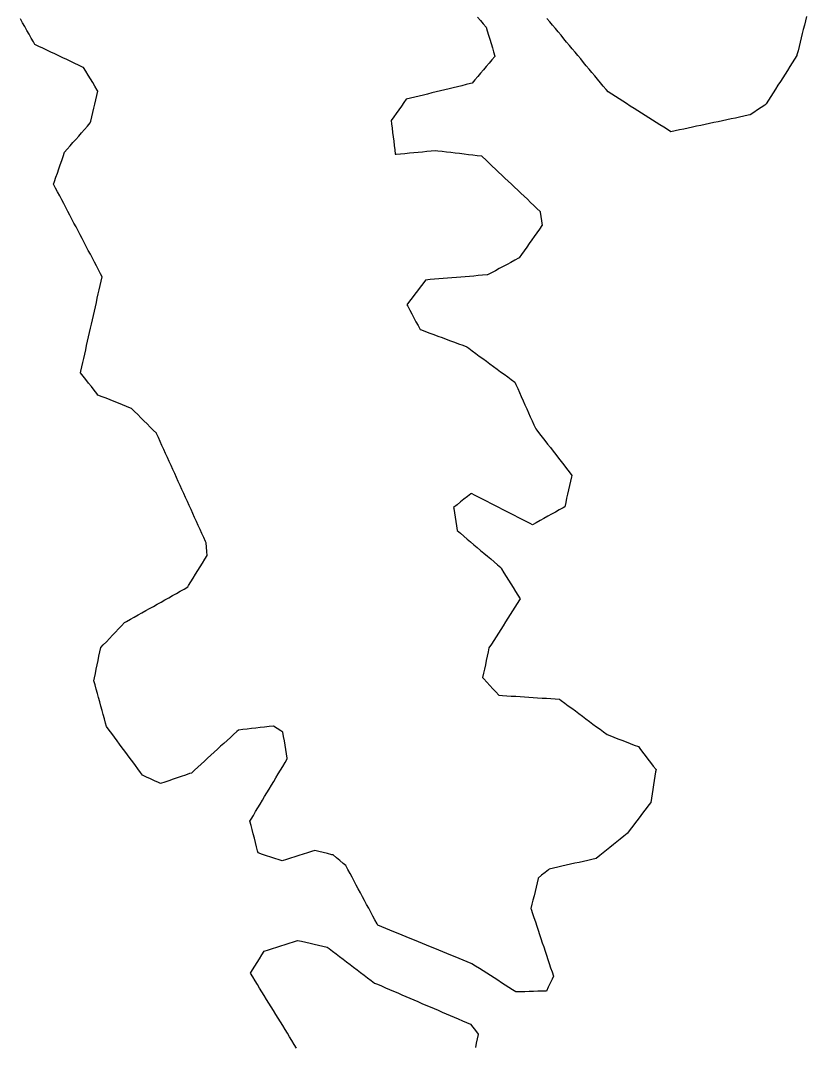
# Model space of a CAD drawing. Header units: millimetres. Extents: x 165 to 2352, y 1753 to 3323.
# Drawn here: x 695.2 to 874, y 2371.8 to 2604.8 of the extents above; entities that cross this region are included whole.
import ezdxf

# ---------------------------------------------------------------- set-up
doc = ezdxf.new("R2010")
doc.units = ezdxf.units.MM
doc.layers.add('ALL_ISLANDS', color=7, linetype='Continuous')
doc.layers.add('OUTLINE_ISLAND_01', color=7, linetype='Continuous')

msp = doc.modelspace()

# ---------------------------------------------------------------- linework, layer by layer
at = {"layer": 'ALL_ISLANDS'}
for points in [[(799.1651, 2605.5383), (799.8192, 2604.782), (800.4734, 2604.0256), (801.1276, 2603.2693), (801.3811, 2602.4318), (801.6707, 2601.4746), (801.9604, 2600.5175), (802.2501, 2599.5604), (802.5397, 2598.6032), (802.8294, 2597.6461), (803.1191, 2596.689), (803.0838, 2596.6474), (802.4374, 2595.8844), (801.791, 2595.1214), (801.1446, 2594.3584), (800.4982, 2593.5954), (799.8518, 2592.8324), (799.2054, 2592.0694), (798.559, 2591.3064), (797.9126, 2590.5434), (797.5402, 2590.4526), (796.5687, 2590.2156), (795.5972, 2589.9786), (794.6257, 2589.7417), (793.6541, 2589.5047), (792.6826, 2589.2677), (791.7111, 2589.0307), (790.7396, 2588.7938), (789.7681, 2588.5568), (788.7966, 2588.3198), (787.825, 2588.0828), (786.8535, 2587.8459), (785.882, 2587.6089), (784.9105, 2587.3719), (783.939, 2587.1349), (782.9675, 2586.898), (782.4278, 2586.1388), (781.8483, 2585.3238), (781.2689, 2584.5088), (780.6895, 2583.6938), (780.1101, 2582.8787), (779.5306, 2582.0637), (779.6178, 2581.3402), (779.7375, 2580.3474), (779.8571, 2579.3546), (779.9768, 2578.3617), (780.0965, 2577.3689), (780.2161, 2576.3761), (780.3358, 2575.3833), (780.4554, 2574.3905), (780.6704, 2574.4105), (781.6661, 2574.5033), (782.6618, 2574.5962), (783.6575, 2574.689), (784.6532, 2574.7818), (785.6489, 2574.8746), (786.6445, 2574.9674), (787.6402, 2575.0603), (788.6359, 2575.1531), (789.6316, 2575.2459), (790.1342, 2575.187), (791.1274, 2575.0706), (792.1206, 2574.9542), (793.1138, 2574.8378), (794.107, 2574.7214), (795.1002, 2574.605), (796.0934, 2574.4886), (797.0866, 2574.3722), (798.0798, 2574.2558), (799.073, 2574.1394), (800.0662, 2574.023), (800.3249, 2573.7779), (801.0508, 2573.0902), (801.7768, 2572.4025), (802.5027, 2571.7147), (803.2287, 2571.027), (803.9547, 2570.3393), (804.6806, 2569.6515), (805.4066, 2568.9638), (806.1325, 2568.2761), (806.8585, 2567.5883), (807.5845, 2566.9006), (808.3104, 2566.2128), (809.0364, 2565.5251), (809.7624, 2564.8374), (810.4883, 2564.1496), (811.2143, 2563.4619), (811.9402, 2562.7742), (812.6662, 2562.0864), (813.3922, 2561.3987), (813.42, 2561.2035), (813.5615, 2560.2136), (813.7029, 2559.2236), (813.8443, 2558.2337), (813.8004, 2558.1714), (813.2234, 2557.3547), (812.6464, 2556.5379), (812.0694, 2555.7212), (811.4924, 2554.9044), (810.9155, 2554.0876), (810.3385, 2553.2709), (809.7615, 2552.4541), (809.1845, 2551.6374), (808.6075, 2550.8206), (808.5075, 2550.7668), (807.6269, 2550.293), (806.7463, 2549.8192), (805.8656, 2549.3454), (804.985, 2548.8716), (804.1044, 2548.3978), (803.2237, 2547.924), (802.3431, 2547.4503), (801.4625, 2546.9765), (801.3225, 2546.9649), (800.3259, 2546.8822), (799.3293, 2546.7995), (798.3328, 2546.7169), (797.3362, 2546.6342), (796.3396, 2546.5515), (795.343, 2546.4689), (794.3465, 2546.3862), (793.3499, 2546.3035), (792.3533, 2546.2209), (791.3567, 2546.1382), (790.3601, 2546.0555), (789.3636, 2545.9729), (788.367, 2545.8902), (787.3704, 2545.8075), (787.3375, 2545.7641), (786.7339, 2544.9668), (786.1302, 2544.1696), (785.5266, 2543.3723), (784.923, 2542.575), (784.3193, 2541.7778), (783.7157, 2540.9805), (783.112, 2540.1833), (783.2871, 2539.8553), (783.7581, 2538.9731), (784.229, 2538.0909), (784.7, 2537.2088), (785.1709, 2536.3266), (785.6419, 2535.4444), (786.1128, 2534.5623), (786.4224, 2534.447), (787.3596, 2534.0983), (788.2968, 2533.7495), (789.234, 2533.4007), (790.1712, 2533.0519), (791.1085, 2532.7031), (792.0457, 2532.3544), (792.9829, 2532.0056), (793.9201, 2531.6568), (794.8573, 2531.308), (795.7945, 2530.9593), (796.7317, 2530.6105), (797.1536, 2530.3004), (797.9594, 2529.7082), (798.7652, 2529.1159), (799.571, 2528.5237), (800.3768, 2527.9315), (801.1826, 2527.3393), (801.9883, 2526.7471), (802.7941, 2526.1549), (803.5999, 2525.5627), (804.4057, 2524.9705), (805.2115, 2524.3783), (806.0173, 2523.7861), (806.8231, 2523.1939), (807.6288, 2522.6017), (807.8864, 2522.0282), (808.2961, 2521.116), (808.7058, 2520.2038), (809.1155, 2519.2916), (809.5252, 2518.3793), (809.9349, 2517.4671), (810.3446, 2516.5549), (810.7543, 2515.6427), (811.1641, 2514.7305), (811.5738, 2513.8183), (811.9835, 2512.906), (812.3932, 2511.9938), (812.6503, 2511.663), (813.2639, 2510.8735), (813.8776, 2510.0839), (814.4913, 2509.2943), (815.1049, 2508.5048), (815.7186, 2507.7152), (816.3323, 2506.9256), (816.9459, 2506.1361), (817.5596, 2505.3465), (818.1733, 2504.5569), (818.7869, 2503.7674), (819.4006, 2502.9778), (820.0143, 2502.1882), (820.6279, 2501.3987), (820.5504, 2501.0621), (820.3261, 2500.0876), (820.1017, 2499.1131), (819.8774, 2498.1386), (819.653, 2497.1641), (819.4286, 2496.1896), (819.2043, 2495.2151), (818.9799, 2494.2406), (818.6273, 2494.0445), (817.7533, 2493.5586), (816.8793, 2493.0727), (816.0053, 2492.5868), (815.1313, 2492.1009), (814.2573, 2491.615), (813.3833, 2491.129), (812.5093, 2490.6431), (811.6353, 2490.1572), (811.1, 2490.4329), (810.2111, 2490.8908), (809.3221, 2491.3487), (808.4331, 2491.8066), (807.5441, 2492.2645), (806.6551, 2492.7225), (805.7661, 2493.1804), (804.8771, 2493.6383), (803.9881, 2494.0962), (803.0991, 2494.5541), (802.2101, 2495.012), (801.3211, 2495.4699), (800.4321, 2495.9278), (799.5431, 2496.3858), (798.6541, 2496.8437), (797.7651, 2497.3016), (797.6467, 2497.2082), (796.8615, 2496.5889), (796.0763, 2495.9696), (795.2911, 2495.3504), (794.5059, 2494.7311), (793.7208, 2494.1118), (793.7613, 2493.8458), (793.9117, 2492.8571), (794.0621, 2491.8685), (794.2125, 2490.8799), (794.3629, 2489.8913), (794.5134, 2488.9027), (794.5398, 2488.8802), (795.3011, 2488.2318), (796.0625, 2487.5835), (796.8238, 2486.9352), (797.5852, 2486.2868), (798.3465, 2485.6385), (799.1079, 2484.9901), (799.8692, 2484.3418), (800.6306, 2483.6935), (801.3919, 2483.0451), (802.1533, 2482.3968), (802.9146, 2481.7484), (803.6759, 2481.1001), (804.4373, 2480.4517), (804.6409, 2480.1237), (805.1683, 2479.2741), (805.6957, 2478.4245), (806.2231, 2477.5748), (806.7504, 2476.7252), (807.2778, 2475.8756), (807.8052, 2475.0259), (808.3326, 2474.1763), (808.86, 2473.3267), (808.7425, 2473.1419), (808.2061, 2472.2979), (807.6698, 2471.4539), (807.1334, 2470.6099), (806.597, 2469.7659), (806.0607, 2468.9219), (805.5243, 2468.078), (804.9879, 2467.234), (804.4516, 2466.39), (803.9152, 2465.546), (803.3789, 2464.702), (802.8425, 2463.858), (802.3061, 2463.014), (801.7698, 2462.1701), (801.5821, 2461.2953), (801.3724, 2460.3175), (801.1627, 2459.3398), (800.953, 2458.362), (800.7433, 2457.3842), (800.5336, 2456.4065), (800.3239, 2455.4287), (800.6049, 2455.1209), (801.2792, 2454.3823), (801.9534, 2453.6438), (802.6277, 2452.9053), (803.3019, 2452.1668), (803.9762, 2451.4283), (804.8428, 2451.3718), (805.8407, 2451.3067), (806.8385, 2451.2416), (807.8364, 2451.1765), (808.8343, 2451.1115), (809.8322, 2451.0464), (810.8301, 2450.9813), (811.8279, 2450.9162), (812.8258, 2450.8511), (813.8237, 2450.786), (814.8216, 2450.721), (815.8195, 2450.6559), (816.8173, 2450.5908), (817.8152, 2450.5257), (818.1939, 2450.244), (818.9962, 2449.6471), (819.7985, 2449.0502), (820.6008, 2448.4533), (821.4031, 2447.8564), (822.2055, 2447.2595), (823.0078, 2446.6626), (823.8101, 2446.0657), (824.6124, 2445.4688), (825.4147, 2444.8719), (826.217, 2444.275), (827.0193, 2443.6781), (827.8217, 2443.0812), (828.624, 2442.4842), (829.2076, 2442.2584), (830.1402, 2441.8975), (831.0728, 2441.5367), (832.0055, 2441.1758), (832.9381, 2440.8149), (833.8707, 2440.4541), (834.8033, 2440.0932), (835.7359, 2439.7323), (836.0779, 2439.2896), (836.6892, 2438.4981), (837.3004, 2437.7067), (837.9117, 2436.9153), (838.5229, 2436.1238), (839.1342, 2435.3324), (839.7454, 2434.541), (839.6552, 2433.9811), (839.496, 2432.9939), (839.3368, 2432.0066), (839.1776, 2431.0194), (839.0183, 2430.0321), (838.8591, 2429.0449), (838.6999, 2428.0577), (838.5407, 2427.0704), (838.0997, 2426.4838), (837.4988, 2425.6844), (836.898, 2424.8851), (836.2971, 2424.0858), (835.6962, 2423.2865), (835.0953, 2422.4871), (834.4944, 2421.6878), (833.8935, 2420.8885), (833.2926, 2420.0891), (833.1687, 2419.989), (832.3911, 2419.3603), (831.6134, 2418.7317), (830.8357, 2418.103), (830.058, 2417.4743), (829.2804, 2416.8457), (828.5027, 2416.217), (827.725, 2415.5883), (826.9474, 2414.9597), (826.1697, 2414.331), (826.1637, 2414.3296), (825.1889, 2414.1063), (824.2142, 2413.8829), (823.2395, 2413.6596), (822.2647, 2413.4362), (821.29, 2413.2129), (820.3152, 2412.9895), (819.3405, 2412.7662), (818.3658, 2412.5428), (817.391, 2412.3195), (816.4163, 2412.0961), (815.4415, 2411.8728), (815.2977, 2411.7569), (814.5189, 2411.1297), (813.74, 2410.5025), (812.9612, 2409.8753), (812.9277, 2409.7341), (812.6968, 2408.7612), (812.4658, 2407.7882), (812.2349, 2406.8152), (812.0039, 2405.8423), (811.773, 2404.8693), (811.542, 2403.8963), (811.3111, 2402.9234), (811.3649, 2402.7615), (811.6804, 2401.8126), (811.996, 2400.8637), (812.3115, 2399.9148), (812.6271, 2398.9658), (812.9426, 2398.0169), (813.2581, 2397.068), (813.5737, 2396.1191), (813.8892, 2395.1702), (814.2047, 2394.2213), (814.5203, 2393.2724), (814.8358, 2392.3235), (815.1513, 2391.3745), (815.4669, 2390.4256), (815.7824, 2389.4767), (816.098, 2388.5278), (816.4135, 2387.5789), (816.0999, 2386.9051), (815.678, 2385.9985), (815.256, 2385.0918), (814.8341, 2384.1852), (813.8802, 2384.157), (812.8806, 2384.1274), (811.881, 2384.0978), (810.8815, 2384.0682), (809.8819, 2384.0386), (808.8823, 2384.009), (807.8828, 2383.9795), (807.1448, 2384.454), (806.3037, 2384.9948), (805.4626, 2385.5356), (804.6215, 2386.0765), (803.7803, 2386.6173), (802.9392, 2387.1582), (802.0981, 2387.699), (801.257, 2388.2399), (800.4159, 2388.7807), (799.5747, 2389.3216), (798.7336, 2389.8624), (797.8925, 2390.4032), (797.753, 2390.4603), (796.8276, 2390.8392), (795.9021, 2391.2181), (794.9767, 2391.597), (794.0512, 2391.9758), (793.1258, 2392.3547), (792.2003, 2392.7336), (791.2749, 2393.1124), (790.3494, 2393.4913), (789.424, 2393.8702), (788.4985, 2394.2491), (787.5731, 2394.6279), (786.6476, 2395.0068), (785.7222, 2395.3857), (784.7967, 2395.7646), (783.8713, 2396.1434), (782.9458, 2396.5223), (782.0204, 2396.9012), (781.0949, 2397.28), (780.1695, 2397.6589), (779.2441, 2398.0378), (778.3186, 2398.4167), (777.3932, 2398.7955), (776.4677, 2399.1744), (776.3125, 2399.4638), (775.8401, 2400.3452), (775.3676, 2401.2265), (774.8951, 2402.1079), (774.4226, 2402.9892), (773.9501, 2403.8705), (773.4776, 2404.7519), (773.0051, 2405.6332), (772.5326, 2406.5145), (772.0602, 2407.3959), (771.5877, 2408.2772), (771.1152, 2409.1586), (770.6427, 2410.0399), (770.1702, 2410.9212), (769.6977, 2411.8026), (769.2252, 2412.6839), (768.6151, 2413.1904), (767.8457, 2413.8292), (767.0762, 2414.4679), (766.3068, 2415.1066), (766.0163, 2415.1805), (765.0471, 2415.4269), (764.0779, 2415.6733), (763.1088, 2415.9196), (762.1396, 2416.166), (761.4185, 2415.9334), (760.4668, 2415.6264), (759.5151, 2415.3194), (758.5634, 2415.0124), (757.6117, 2414.7054), (756.66, 2414.3984), (755.7083, 2414.0914), (754.7566, 2413.7844), (754.0478, 2414.0151), (753.0969, 2414.3245), (752.146, 2414.634), (751.1951, 2414.9435), (750.2442, 2415.2529), (749.2933, 2415.5624), (749.1716, 2416.0315), (748.9206, 2416.9995), (748.6695, 2417.9675), (748.4184, 2418.9355), (748.1674, 2419.9034), (747.9163, 2420.8714), (747.6653, 2421.8394), (747.4142, 2422.8074), (747.6771, 2423.2458), (748.1915, 2424.1033), (748.7058, 2424.9609), (749.2202, 2425.8185), (749.7345, 2426.6761), (750.2489, 2427.5337), (750.7632, 2428.3912), (751.2776, 2429.2488), (751.792, 2430.1064), (752.3063, 2430.964), (752.8207, 2431.8216), (753.335, 2432.6791), (753.8494, 2433.5367), (754.3637, 2434.3943), (754.8781, 2435.2519), (755.3924, 2436.1095), (755.9068, 2436.967), (755.8882, 2437.0809), (755.727, 2438.0678), (755.5658, 2439.0547), (755.4046, 2440.0417), (755.2434, 2441.0286), (755.0822, 2442.0155), (754.921, 2443.0024), (754.4546, 2443.3126), (753.6219, 2443.8663), (752.7892, 2444.42), (752.7438, 2444.4148), (751.7504, 2444.3001), (750.757, 2444.1855), (749.7636, 2444.0708), (748.7702, 2443.9562), (747.7767, 2443.8415), (746.7833, 2443.7269), (745.7899, 2443.6122), (744.7965, 2443.4976), (744.4508, 2443.1821), (743.7121, 2442.508), (742.9735, 2441.8339), (742.2348, 2441.1598), (741.4962, 2440.4857), (740.7575, 2439.8117), (740.0188, 2439.1376), (739.2802, 2438.4635), (738.5415, 2437.7894), (737.8029, 2437.1153), (737.0642, 2436.4413), (736.3255, 2435.7672), (735.5869, 2435.0931), (734.8482, 2434.419), (734.1096, 2433.7449), (733.7061, 2433.6063), (732.7604, 2433.2813), (731.8146, 2432.9562), (730.8689, 2432.6312), (729.9232, 2432.3062), (728.9775, 2431.9812), (728.0318, 2431.6562), (727.0861, 2431.3312), (726.6161, 2431.5518), (725.7109, 2431.9768), (724.8057, 2432.4018), (723.9005, 2432.8268), (722.9953, 2433.2518), (722.5495, 2433.8537), (721.9544, 2434.6573), (721.3592, 2435.4609), (720.764, 2436.2645), (720.1689, 2437.0681), (719.5737, 2437.8717), (718.9785, 2438.6753), (718.3833, 2439.4788), (717.7882, 2440.2824), (717.193, 2441.086), (716.5978, 2441.8896), (716.0026, 2442.6932), (715.4075, 2443.4968), (714.8123, 2444.3004), (714.5938, 2445.0916), (714.3276, 2446.0556), (714.0614, 2447.0195), (713.7952, 2447.9834), (713.529, 2448.9473), (713.2628, 2449.9112), (712.9966, 2450.8751), (712.7304, 2451.8391), (712.4642, 2452.803), (712.198, 2453.7669), (711.9318, 2454.7308), (712.073, 2455.4097), (712.2765, 2456.3887), (712.4801, 2457.3678), (712.6837, 2458.3469), (712.8872, 2459.3259), (713.0908, 2460.305), (713.2943, 2461.284), (713.4979, 2462.2631), (714.079, 2462.8736), (714.7685, 2463.5978), (715.458, 2464.3221), (716.1475, 2465.0464), (716.837, 2465.7707), (717.5265, 2466.495), (718.216, 2467.2193), (718.9054, 2467.9436), (719.353, 2468.1956), (720.2244, 2468.6861), (721.0959, 2469.1766), (721.9673, 2469.6672), (722.8387, 2470.1577), (723.7101, 2470.6483), (724.5815, 2471.1388), (725.453, 2471.6293), (726.3244, 2472.1199), (727.1958, 2472.6104), (728.0672, 2473.101), (728.9386, 2473.5915), (729.8101, 2474.082), (730.6815, 2474.5726), (731.5529, 2475.0631), (732.4243, 2475.5537), (733.2957, 2476.0442), (733.4837, 2476.3504), (734.007, 2477.2025), (734.5303, 2478.0547), (735.0535, 2478.9069), (735.5768, 2479.7591), (736.1, 2480.6112), (736.6233, 2481.4634), (737.1465, 2482.3156), (737.6698, 2483.1678), (737.5973, 2484.0741), (737.5175, 2485.0709), (737.4378, 2486.0678), (737.3169, 2486.3347), (736.9046, 2487.2458), (736.4923, 2488.1568), (736.0799, 2489.0678), (735.6676, 2489.9789), (735.2553, 2490.8899), (734.8429, 2491.8009), (734.4306, 2492.712), (734.0183, 2493.623), (733.606, 2494.534), (733.1936, 2495.4451), (732.7813, 2496.3561), (732.369, 2497.2671), (731.9566, 2498.1782), (731.5443, 2499.0892), (731.132, 2500.0002), (730.7196, 2500.9113), (730.3073, 2501.8223), (729.895, 2502.7333), (729.4826, 2503.6444), (729.0703, 2504.5554), (728.658, 2505.4664), (728.2457, 2506.3775), (727.8333, 2507.2885), (727.421, 2508.1995), (727.0087, 2509.1106), (726.5963, 2510.0216), (726.184, 2510.9327), (726.1498, 2510.9667), (725.4411, 2511.6721), (724.7323, 2512.3776), (724.0236, 2513.083), (723.3148, 2513.7885), (722.6061, 2514.4939), (721.8973, 2515.1994), (721.1886, 2515.9048), (720.4798, 2516.6103), (720.2943, 2516.6845), (719.3659, 2517.0561), (718.4375, 2517.4276), (717.5091, 2517.7992), (716.5807, 2518.1707), (715.6523, 2518.5423), (714.7239, 2518.9138), (713.7955, 2519.2854), (712.867, 2519.6569), (712.5909, 2520.009), (711.9738, 2520.7959), (711.3567, 2521.5828), (710.7396, 2522.3697), (710.1225, 2523.1566), (709.5055, 2523.9435), (708.8884, 2524.7304), (708.9669, 2525.0774), (709.1875, 2526.0528), (709.4081, 2527.0281), (709.6287, 2528.0035), (709.8493, 2528.9788), (710.0699, 2529.9542), (710.2905, 2530.9296), (710.5111, 2531.9049), (710.7317, 2532.8803), (710.9523, 2533.8557), (711.1729, 2534.831), (711.3935, 2535.8064), (711.6141, 2536.7817), (711.8347, 2537.7571), (712.0553, 2538.7325), (712.2759, 2539.7078), (712.4965, 2540.6832), (712.7171, 2541.6586), (712.9377, 2542.6339), (713.1583, 2543.6093), (713.379, 2544.5847), (713.5996, 2545.56), (713.8202, 2546.5354), (713.4517, 2547.2377), (712.9872, 2548.1232), (712.5227, 2549.0088), (712.0581, 2549.8943), (711.5936, 2550.7799), (711.129, 2551.6654), (710.6645, 2552.551), (710.1999, 2553.4365), (709.7354, 2554.3221), (709.2708, 2555.2076), (708.8063, 2556.0932), (708.3417, 2556.9787), (707.8772, 2557.8643), (707.4127, 2558.7498), (706.9481, 2559.6354), (706.4836, 2560.5209), (706.019, 2561.4065), (705.5545, 2562.292), (705.0899, 2563.1776), (704.6254, 2564.0631), (704.1608, 2564.9487), (703.6963, 2565.8342), (703.2317, 2566.7198), (702.7672, 2567.6053), (702.984, 2568.2348), (703.3097, 2569.1802), (703.6354, 2570.1257), (703.9611, 2571.0712), (704.2868, 2572.0167), (704.6125, 2572.9621), (704.9382, 2573.9076), (705.2639, 2574.8531), (705.85, 2575.5243), (706.5078, 2576.2775), (707.1656, 2577.0307), (707.8233, 2577.784), (708.4811, 2578.5372), (709.1389, 2579.2904), (709.7966, 2580.0436), (710.4544, 2580.7969), (711.1121, 2581.5501), (711.2042, 2581.9278), (711.441, 2582.8993), (711.6779, 2583.8709), (711.9147, 2584.8424), (712.1515, 2585.814), (712.3883, 2586.7855), (712.6252, 2587.7571), (712.862, 2588.7286), (712.7015, 2588.9911), (712.1796, 2589.8441), (711.6578, 2590.6972), (711.136, 2591.5503), (710.6142, 2592.4033), (710.0924, 2593.2564), (709.5706, 2594.1094), (709.3734, 2594.203), (708.4698, 2594.6314), (707.5662, 2595.0598), (706.6626, 2595.4882), (705.759, 2595.9166), (704.8554, 2596.345), (703.9519, 2596.7734), (703.0483, 2597.2019), (702.1447, 2597.6303), (701.2411, 2598.0587), (700.3375, 2598.4871), (699.434, 2598.9155), (698.5304, 2599.3439), (698.1945, 2599.9396), (697.7033, 2600.8107), (697.2122, 2601.6818), (696.721, 2602.5528), (696.2299, 2603.4239), (695.7387, 2604.295), (695.2475, 2605.166)], [(873.9612, 2605.6991), (873.7207, 2604.7285), (873.4803, 2603.7578), (873.2398, 2602.7872), (872.9993, 2601.8165), (872.7589, 2600.8458), (872.5184, 2599.8752), (872.278, 2598.9045), (872.0375, 2597.9339), (871.797, 2596.9632), (871.7273, 2596.852), (871.1964, 2596.0045), (870.6655, 2595.1571), (870.1345, 2594.3097), (869.6036, 2593.4623), (869.0727, 2592.6149), (868.5417, 2591.7675), (868.0108, 2590.92), (867.4799, 2590.0726), (866.9489, 2589.2252), (866.418, 2588.3778), (865.8871, 2587.5304), (865.3562, 2586.683), (864.8252, 2585.8356), (864.4524, 2585.5828), (863.6247, 2585.0216), (862.797, 2584.4604), (861.9693, 2583.8993), (861.1416, 2583.3381), (860.7205, 2583.2486), (859.7423, 2583.0408), (858.7641, 2582.833), (857.786, 2582.6252), (856.8078, 2582.4174), (855.8296, 2582.2096), (854.8515, 2582.0017), (853.8733, 2581.7939), (852.8951, 2581.5861), (851.917, 2581.3783), (850.9388, 2581.1705), (849.9606, 2580.9627), (848.9825, 2580.7548), (848.0043, 2580.547), (847.0261, 2580.3392), (846.048, 2580.1314), (845.0698, 2579.9236), (844.0916, 2579.7158), (843.1135, 2579.5079), (842.3382, 2580.0001), (841.494, 2580.5361), (840.6497, 2581.072), (839.8055, 2581.608), (838.9612, 2582.144), (838.117, 2582.6799), (837.2728, 2583.2159), (836.4285, 2583.7519), (835.5843, 2584.2878), (834.74, 2584.8238), (833.8958, 2585.3598), (833.0516, 2585.8957), (832.2073, 2586.4317), (831.3631, 2586.9677), (830.5188, 2587.5036), (829.6746, 2588.0396), (828.8303, 2588.5756), (828.3744, 2589.1241), (827.7352, 2589.8931), (827.096, 2590.6621), (826.4568, 2591.4311), (825.8176, 2592.2002), (825.1783, 2592.9692), (824.5391, 2593.7382), (823.8999, 2594.5072), (823.2607, 2595.2763), (822.6215, 2596.0453), (821.9823, 2596.8143), (821.343, 2597.5833), (820.7038, 2598.3524), (820.0646, 2599.1214), (819.4254, 2599.8904), (818.7862, 2600.6594), (818.147, 2601.4285), (817.5077, 2602.1975), (816.8685, 2602.9665), (816.2293, 2603.7356), (815.5901, 2604.5046), (814.9509, 2605.2736)], [(758.0221, 2371.2152), (757.4972, 2372.0664), (756.9723, 2372.9175), (756.4474, 2373.7687), (755.9225, 2374.6199), (755.3976, 2375.471), (754.8727, 2376.3222), (754.3478, 2377.1733), (753.8229, 2378.0245), (753.298, 2378.8757), (752.7731, 2379.7268), (752.2482, 2380.578), (751.7233, 2381.4291), (751.1984, 2382.2803), (750.6734, 2383.1315), (750.1485, 2383.9826), (749.6236, 2384.8338), (749.0987, 2385.6849), (748.5738, 2386.5361), (748.0489, 2387.3873), (747.524, 2388.2384), (747.9885, 2388.9824), (748.5181, 2389.8307), (749.0477, 2390.6789), (749.5773, 2391.5272), (750.1068, 2392.3754), (750.6364, 2393.2237), (750.6566, 2393.2302), (751.6079, 2393.5387), (752.5591, 2393.8471), (753.5103, 2394.1555), (754.4616, 2394.464), (755.4128, 2394.7724), (756.3641, 2395.0808), (757.3153, 2395.3893), (758.2666, 2395.6977), (759.1276, 2395.5002), (760.1023, 2395.2766), (761.077, 2395.053), (762.0517, 2394.8294), (763.0264, 2394.6058), (764.0011, 2394.3822), (764.9758, 2394.1586), (765.4001, 2393.8382), (766.1982, 2393.2356), (766.9962, 2392.633), (767.7942, 2392.0304), (768.5923, 2391.4278), (769.3903, 2390.8252), (770.1884, 2390.2226), (770.9864, 2389.62), (771.7844, 2389.0174), (772.5825, 2388.4148), (773.3805, 2387.8121), (774.1786, 2387.2095), (774.9766, 2386.6069), (775.7746, 2386.0043), (776.4177, 2385.7279), (777.3364, 2385.3329), (778.255, 2384.9379), (779.1737, 2384.5429), (780.0924, 2384.1479), (781.0111, 2383.7529), (781.9298, 2383.3579), (782.8485, 2382.9629), (783.7672, 2382.5679), (784.6858, 2382.173), (785.6045, 2381.778), (786.5232, 2381.383), (787.4419, 2380.988), (788.3606, 2380.593), (789.2793, 2380.198), (790.198, 2379.803), (791.1166, 2379.408), (792.0353, 2379.013), (792.954, 2378.6181), (793.8727, 2378.2231), (794.7914, 2377.8281), (795.7101, 2377.4331), (796.6288, 2377.0381), (797.5474, 2376.6431), (798.0789, 2375.9753), (798.7015, 2375.1927), (799.3241, 2374.4102), (799.2971, 2374.2828), (799.0894, 2373.3046), (798.8818, 2372.3264), (798.6741, 2371.3482)]]:
    msp.add_lwpolyline(points, dxfattribs=at)
at = {"layer": 'OUTLINE_ISLAND_01'}
for points in [[(799.1651, 2605.5383), (799.8192, 2604.782), (800.4734, 2604.0256), (801.1276, 2603.2693), (801.3811, 2602.4318), (801.6707, 2601.4746), (801.9604, 2600.5175), (802.2501, 2599.5604), (802.5397, 2598.6032), (802.8294, 2597.6461), (803.1191, 2596.689), (803.0838, 2596.6474), (802.4374, 2595.8844), (801.791, 2595.1214), (801.1446, 2594.3584), (800.4982, 2593.5954), (799.8518, 2592.8324), (799.2054, 2592.0694), (798.559, 2591.3064), (797.9126, 2590.5434), (797.5402, 2590.4526), (796.5687, 2590.2156), (795.5972, 2589.9786), (794.6257, 2589.7417), (793.6541, 2589.5047), (792.6826, 2589.2677), (791.7111, 2589.0307), (790.7396, 2588.7938), (789.7681, 2588.5568), (788.7966, 2588.3198), (787.825, 2588.0828), (786.8535, 2587.8459), (785.882, 2587.6089), (784.9105, 2587.3719), (783.939, 2587.1349), (782.9675, 2586.898), (782.4278, 2586.1388), (781.8483, 2585.3238), (781.2689, 2584.5088), (780.6895, 2583.6938), (780.1101, 2582.8787), (779.5306, 2582.0637), (779.6178, 2581.3402), (779.7375, 2580.3474), (779.8571, 2579.3546), (779.9768, 2578.3617), (780.0965, 2577.3689), (780.2161, 2576.3761), (780.3358, 2575.3833), (780.4554, 2574.3905), (780.6704, 2574.4105), (781.6661, 2574.5033), (782.6618, 2574.5962), (783.6575, 2574.689), (784.6532, 2574.7818), (785.6489, 2574.8746), (786.6445, 2574.9674), (787.6402, 2575.0603), (788.6359, 2575.1531), (789.6316, 2575.2459), (790.1342, 2575.187), (791.1274, 2575.0706), (792.1206, 2574.9542), (793.1138, 2574.8378), (794.107, 2574.7214), (795.1002, 2574.605), (796.0934, 2574.4886), (797.0866, 2574.3722), (798.0798, 2574.2558), (799.073, 2574.1394), (800.0662, 2574.023), (800.3249, 2573.7779), (801.0508, 2573.0902), (801.7768, 2572.4025), (802.5027, 2571.7147), (803.2287, 2571.027), (803.9547, 2570.3393), (804.6806, 2569.6515), (805.4066, 2568.9638), (806.1325, 2568.2761), (806.8585, 2567.5883), (807.5845, 2566.9006), (808.3104, 2566.2128), (809.0364, 2565.5251), (809.7624, 2564.8374), (810.4883, 2564.1496), (811.2143, 2563.4619), (811.9402, 2562.7742), (812.6662, 2562.0864), (813.3922, 2561.3987), (813.42, 2561.2035), (813.5615, 2560.2136), (813.7029, 2559.2236), (813.8443, 2558.2337), (813.8004, 2558.1714), (813.2234, 2557.3547), (812.6464, 2556.5379), (812.0694, 2555.7212), (811.4924, 2554.9044), (810.9155, 2554.0876), (810.3385, 2553.2709), (809.7615, 2552.4541), (809.1845, 2551.6374), (808.6075, 2550.8206), (808.5075, 2550.7668), (807.6269, 2550.293), (806.7463, 2549.8192), (805.8656, 2549.3454), (804.985, 2548.8716), (804.1044, 2548.3978), (803.2237, 2547.924), (802.3431, 2547.4503), (801.4625, 2546.9765), (801.3225, 2546.9649), (800.3259, 2546.8822), (799.3293, 2546.7995), (798.3328, 2546.7169), (797.3362, 2546.6342), (796.3396, 2546.5515), (795.343, 2546.4689), (794.3465, 2546.3862), (793.3499, 2546.3035), (792.3533, 2546.2209), (791.3567, 2546.1382), (790.3601, 2546.0555), (789.3636, 2545.9729), (788.367, 2545.8902), (787.3704, 2545.8075), (787.3375, 2545.7641), (786.7339, 2544.9668), (786.1302, 2544.1696), (785.5266, 2543.3723), (784.923, 2542.575), (784.3193, 2541.7778), (783.7157, 2540.9805), (783.112, 2540.1833), (783.2871, 2539.8553), (783.7581, 2538.9731), (784.229, 2538.0909), (784.7, 2537.2088), (785.1709, 2536.3266), (785.6419, 2535.4444), (786.1128, 2534.5623), (786.4224, 2534.447), (787.3596, 2534.0983), (788.2968, 2533.7495), (789.234, 2533.4007), (790.1712, 2533.0519), (791.1085, 2532.7031), (792.0457, 2532.3544), (792.9829, 2532.0056), (793.9201, 2531.6568), (794.8573, 2531.308), (795.7945, 2530.9593), (796.7317, 2530.6105), (797.1536, 2530.3004), (797.9594, 2529.7082), (798.7652, 2529.1159), (799.571, 2528.5237), (800.3768, 2527.9315), (801.1826, 2527.3393), (801.9883, 2526.7471), (802.7941, 2526.1549), (803.5999, 2525.5627), (804.4057, 2524.9705), (805.2115, 2524.3783), (806.0173, 2523.7861), (806.8231, 2523.1939), (807.6288, 2522.6017), (807.8864, 2522.0282), (808.2961, 2521.116), (808.7058, 2520.2038), (809.1155, 2519.2916), (809.5252, 2518.3793), (809.9349, 2517.4671), (810.3446, 2516.5549), (810.7543, 2515.6427), (811.1641, 2514.7305), (811.5738, 2513.8183), (811.9835, 2512.906), (812.3932, 2511.9938), (812.6503, 2511.663), (813.2639, 2510.8735), (813.8776, 2510.0839), (814.4913, 2509.2943), (815.1049, 2508.5048), (815.7186, 2507.7152), (816.3323, 2506.9256), (816.9459, 2506.1361), (817.5596, 2505.3465), (818.1733, 2504.5569), (818.7869, 2503.7674), (819.4006, 2502.9778), (820.0143, 2502.1882), (820.6279, 2501.3987), (820.5504, 2501.0621), (820.3261, 2500.0876), (820.1017, 2499.1131), (819.8774, 2498.1386), (819.653, 2497.1641), (819.4286, 2496.1896), (819.2043, 2495.2151), (818.9799, 2494.2406), (818.6273, 2494.0445), (817.7533, 2493.5586), (816.8793, 2493.0727), (816.0053, 2492.5868), (815.1313, 2492.1009), (814.2573, 2491.615), (813.3833, 2491.129), (812.5093, 2490.6431), (811.6353, 2490.1572), (811.1, 2490.4329), (810.2111, 2490.8908), (809.3221, 2491.3487), (808.4331, 2491.8066), (807.5441, 2492.2645), (806.6551, 2492.7225), (805.7661, 2493.1804), (804.8771, 2493.6383), (803.9881, 2494.0962), (803.0991, 2494.5541), (802.2101, 2495.012), (801.3211, 2495.4699), (800.4321, 2495.9278), (799.5431, 2496.3858), (798.6541, 2496.8437), (797.7651, 2497.3016), (797.6467, 2497.2082), (796.8615, 2496.5889), (796.0763, 2495.9696), (795.2911, 2495.3504), (794.5059, 2494.7311), (793.7208, 2494.1118), (793.7613, 2493.8458), (793.9117, 2492.8571), (794.0621, 2491.8685), (794.2125, 2490.8799), (794.3629, 2489.8913), (794.5134, 2488.9027), (794.5398, 2488.8802), (795.3011, 2488.2318), (796.0625, 2487.5835), (796.8238, 2486.9352), (797.5852, 2486.2868), (798.3465, 2485.6385), (799.1079, 2484.9901), (799.8692, 2484.3418), (800.6306, 2483.6935), (801.3919, 2483.0451), (802.1533, 2482.3968), (802.9146, 2481.7484), (803.6759, 2481.1001), (804.4373, 2480.4517), (804.6409, 2480.1237), (805.1683, 2479.2741), (805.6957, 2478.4245), (806.2231, 2477.5748), (806.7504, 2476.7252), (807.2778, 2475.8756), (807.8052, 2475.0259), (808.3326, 2474.1763), (808.86, 2473.3267), (808.7425, 2473.1419), (808.2061, 2472.2979), (807.6698, 2471.4539), (807.1334, 2470.6099), (806.597, 2469.7659), (806.0607, 2468.9219), (805.5243, 2468.078), (804.9879, 2467.234), (804.4516, 2466.39), (803.9152, 2465.546), (803.3789, 2464.702), (802.8425, 2463.858), (802.3061, 2463.014), (801.7698, 2462.1701), (801.5821, 2461.2953), (801.3724, 2460.3175), (801.1627, 2459.3398), (800.953, 2458.362), (800.7433, 2457.3842), (800.5336, 2456.4065), (800.3239, 2455.4287), (800.6049, 2455.1209), (801.2792, 2454.3823), (801.9534, 2453.6438), (802.6277, 2452.9053), (803.3019, 2452.1668), (803.9762, 2451.4283), (804.8428, 2451.3718), (805.8407, 2451.3067), (806.8385, 2451.2416), (807.8364, 2451.1765), (808.8343, 2451.1115), (809.8322, 2451.0464), (810.8301, 2450.9813), (811.8279, 2450.9162), (812.8258, 2450.8511), (813.8237, 2450.786), (814.8216, 2450.721), (815.8195, 2450.6559), (816.8173, 2450.5908), (817.8152, 2450.5257), (818.1939, 2450.244), (818.9962, 2449.6471), (819.7985, 2449.0502), (820.6008, 2448.4533), (821.4031, 2447.8564), (822.2055, 2447.2595), (823.0078, 2446.6626), (823.8101, 2446.0657), (824.6124, 2445.4688), (825.4147, 2444.8719), (826.217, 2444.275), (827.0193, 2443.6781), (827.8217, 2443.0812), (828.624, 2442.4842), (829.2076, 2442.2584), (830.1402, 2441.8975), (831.0728, 2441.5367), (832.0055, 2441.1758), (832.9381, 2440.8149), (833.8707, 2440.4541), (834.8033, 2440.0932), (835.7359, 2439.7323), (836.0779, 2439.2896), (836.6892, 2438.4981), (837.3004, 2437.7067), (837.9117, 2436.9153), (838.5229, 2436.1238), (839.1342, 2435.3324), (839.7454, 2434.541), (839.6552, 2433.9811), (839.496, 2432.9939), (839.3368, 2432.0066), (839.1776, 2431.0194), (839.0183, 2430.0321), (838.8591, 2429.0449), (838.6999, 2428.0577), (838.5407, 2427.0704), (838.0997, 2426.4838), (837.4988, 2425.6844), (836.898, 2424.8851), (836.2971, 2424.0858), (835.6962, 2423.2865), (835.0953, 2422.4871), (834.4944, 2421.6878), (833.8935, 2420.8885), (833.2926, 2420.0891), (833.1687, 2419.989), (832.3911, 2419.3603), (831.6134, 2418.7317), (830.8357, 2418.103), (830.058, 2417.4743), (829.2804, 2416.8457), (828.5027, 2416.217), (827.725, 2415.5883), (826.9474, 2414.9597), (826.1697, 2414.331), (826.1637, 2414.3296), (825.1889, 2414.1063), (824.2142, 2413.8829), (823.2395, 2413.6596), (822.2647, 2413.4362), (821.29, 2413.2129), (820.3152, 2412.9895), (819.3405, 2412.7662), (818.3658, 2412.5428), (817.391, 2412.3195), (816.4163, 2412.0961), (815.4415, 2411.8728), (815.2977, 2411.7569), (814.5189, 2411.1297), (813.74, 2410.5025), (812.9612, 2409.8753), (812.9277, 2409.7341), (812.6968, 2408.7612), (812.4658, 2407.7882), (812.2349, 2406.8152), (812.0039, 2405.8423), (811.773, 2404.8693), (811.542, 2403.8963), (811.3111, 2402.9234), (811.3649, 2402.7615), (811.6804, 2401.8126), (811.996, 2400.8637), (812.3115, 2399.9148), (812.6271, 2398.9658), (812.9426, 2398.0169), (813.2581, 2397.068), (813.5737, 2396.1191), (813.8892, 2395.1702), (814.2047, 2394.2213), (814.5203, 2393.2724), (814.8358, 2392.3235), (815.1513, 2391.3745), (815.4669, 2390.4256), (815.7824, 2389.4767), (816.098, 2388.5278), (816.4135, 2387.5789), (816.0999, 2386.9051), (815.678, 2385.9985), (815.256, 2385.0918), (814.8341, 2384.1852), (813.8802, 2384.157), (812.8806, 2384.1274), (811.881, 2384.0978), (810.8815, 2384.0682), (809.8819, 2384.0386), (808.8823, 2384.009), (807.8828, 2383.9795), (807.1448, 2384.454), (806.3037, 2384.9948), (805.4626, 2385.5356), (804.6215, 2386.0765), (803.7803, 2386.6173), (802.9392, 2387.1582), (802.0981, 2387.699), (801.257, 2388.2399), (800.4159, 2388.7807), (799.5747, 2389.3216), (798.7336, 2389.8624), (797.8925, 2390.4032), (797.753, 2390.4603), (796.8276, 2390.8392), (795.9021, 2391.2181), (794.9767, 2391.597), (794.0512, 2391.9758), (793.1258, 2392.3547), (792.2003, 2392.7336), (791.2749, 2393.1124), (790.3494, 2393.4913), (789.424, 2393.8702), (788.4985, 2394.2491), (787.5731, 2394.6279), (786.6476, 2395.0068), (785.7222, 2395.3857), (784.7967, 2395.7646), (783.8713, 2396.1434), (782.9458, 2396.5223), (782.0204, 2396.9012), (781.0949, 2397.28), (780.1695, 2397.6589), (779.2441, 2398.0378), (778.3186, 2398.4167), (777.3932, 2398.7955), (776.4677, 2399.1744), (776.3125, 2399.4638), (775.8401, 2400.3452), (775.3676, 2401.2265), (774.8951, 2402.1079), (774.4226, 2402.9892), (773.9501, 2403.8705), (773.4776, 2404.7519), (773.0051, 2405.6332), (772.5326, 2406.5145), (772.0602, 2407.3959), (771.5877, 2408.2772), (771.1152, 2409.1586), (770.6427, 2410.0399), (770.1702, 2410.9212), (769.6977, 2411.8026), (769.2252, 2412.6839), (768.6151, 2413.1904), (767.8457, 2413.8292), (767.0762, 2414.4679), (766.3068, 2415.1066), (766.0163, 2415.1805), (765.0471, 2415.4269), (764.0779, 2415.6733), (763.1088, 2415.9196), (762.1396, 2416.166), (761.4185, 2415.9334), (760.4668, 2415.6264), (759.5151, 2415.3194), (758.5634, 2415.0124), (757.6117, 2414.7054), (756.66, 2414.3984), (755.7083, 2414.0914), (754.7566, 2413.7844), (754.0478, 2414.0151), (753.0969, 2414.3245), (752.146, 2414.634), (751.1951, 2414.9435), (750.2442, 2415.2529), (749.2933, 2415.5624), (749.1716, 2416.0315), (748.9206, 2416.9995), (748.6695, 2417.9675), (748.4184, 2418.9355), (748.1674, 2419.9034), (747.9163, 2420.8714), (747.6653, 2421.8394), (747.4142, 2422.8074), (747.6771, 2423.2458), (748.1915, 2424.1033), (748.7058, 2424.9609), (749.2202, 2425.8185), (749.7345, 2426.6761), (750.2489, 2427.5337), (750.7632, 2428.3912), (751.2776, 2429.2488), (751.792, 2430.1064), (752.3063, 2430.964), (752.8207, 2431.8216), (753.335, 2432.6791), (753.8494, 2433.5367), (754.3637, 2434.3943), (754.8781, 2435.2519), (755.3924, 2436.1095), (755.9068, 2436.967), (755.8882, 2437.0809), (755.727, 2438.0678), (755.5658, 2439.0547), (755.4046, 2440.0417), (755.2434, 2441.0286), (755.0822, 2442.0155), (754.921, 2443.0024), (754.4546, 2443.3126), (753.6219, 2443.8663), (752.7892, 2444.42), (752.7438, 2444.4148), (751.7504, 2444.3001), (750.757, 2444.1855), (749.7636, 2444.0708), (748.7702, 2443.9562), (747.7767, 2443.8415), (746.7833, 2443.7269), (745.7899, 2443.6122), (744.7965, 2443.4976), (744.4508, 2443.1821), (743.7121, 2442.508), (742.9735, 2441.8339), (742.2348, 2441.1598), (741.4962, 2440.4857), (740.7575, 2439.8117), (740.0188, 2439.1376), (739.2802, 2438.4635), (738.5415, 2437.7894), (737.8029, 2437.1153), (737.0642, 2436.4413), (736.3255, 2435.7672), (735.5869, 2435.0931), (734.8482, 2434.419), (734.1096, 2433.7449), (733.7061, 2433.6063), (732.7604, 2433.2813), (731.8146, 2432.9562), (730.8689, 2432.6312), (729.9232, 2432.3062), (728.9775, 2431.9812), (728.0318, 2431.6562), (727.0861, 2431.3312), (726.6161, 2431.5518), (725.7109, 2431.9768), (724.8057, 2432.4018), (723.9005, 2432.8268), (722.9953, 2433.2518), (722.5495, 2433.8537), (721.9544, 2434.6573), (721.3592, 2435.4609), (720.764, 2436.2645), (720.1689, 2437.0681), (719.5737, 2437.8717), (718.9785, 2438.6753), (718.3833, 2439.4788), (717.7882, 2440.2824), (717.193, 2441.086), (716.5978, 2441.8896), (716.0026, 2442.6932), (715.4075, 2443.4968), (714.8123, 2444.3004), (714.5938, 2445.0916), (714.3276, 2446.0556), (714.0614, 2447.0195), (713.7952, 2447.9834), (713.529, 2448.9473), (713.2628, 2449.9112), (712.9966, 2450.8751), (712.7304, 2451.8391), (712.4642, 2452.803), (712.198, 2453.7669), (711.9318, 2454.7308), (712.073, 2455.4097), (712.2765, 2456.3887), (712.4801, 2457.3678), (712.6837, 2458.3469), (712.8872, 2459.3259), (713.0908, 2460.305), (713.2943, 2461.284), (713.4979, 2462.2631), (714.079, 2462.8736), (714.7685, 2463.5978), (715.458, 2464.3221), (716.1475, 2465.0464), (716.837, 2465.7707), (717.5265, 2466.495), (718.216, 2467.2193), (718.9054, 2467.9436), (719.353, 2468.1956), (720.2244, 2468.6861), (721.0959, 2469.1766), (721.9673, 2469.6672), (722.8387, 2470.1577), (723.7101, 2470.6483), (724.5815, 2471.1388), (725.453, 2471.6293), (726.3244, 2472.1199), (727.1958, 2472.6104), (728.0672, 2473.101), (728.9386, 2473.5915), (729.8101, 2474.082), (730.6815, 2474.5726), (731.5529, 2475.0631), (732.4243, 2475.5537), (733.2957, 2476.0442), (733.4837, 2476.3504), (734.007, 2477.2025), (734.5303, 2478.0547), (735.0535, 2478.9069), (735.5768, 2479.7591), (736.1, 2480.6112), (736.6233, 2481.4634), (737.1465, 2482.3156), (737.6698, 2483.1678), (737.5973, 2484.0741), (737.5175, 2485.0709), (737.4378, 2486.0678), (737.3169, 2486.3347), (736.9046, 2487.2458), (736.4923, 2488.1568), (736.0799, 2489.0678), (735.6676, 2489.9789), (735.2553, 2490.8899), (734.8429, 2491.8009), (734.4306, 2492.712), (734.0183, 2493.623), (733.606, 2494.534), (733.1936, 2495.4451), (732.7813, 2496.3561), (732.369, 2497.2671), (731.9566, 2498.1782), (731.5443, 2499.0892), (731.132, 2500.0002), (730.7196, 2500.9113), (730.3073, 2501.8223), (729.895, 2502.7333), (729.4826, 2503.6444), (729.0703, 2504.5554), (728.658, 2505.4664), (728.2457, 2506.3775), (727.8333, 2507.2885), (727.421, 2508.1995), (727.0087, 2509.1106), (726.5963, 2510.0216), (726.184, 2510.9327), (726.1498, 2510.9667), (725.4411, 2511.6721), (724.7323, 2512.3776), (724.0236, 2513.083), (723.3148, 2513.7885), (722.6061, 2514.4939), (721.8973, 2515.1994), (721.1886, 2515.9048), (720.4798, 2516.6103), (720.2943, 2516.6845), (719.3659, 2517.0561), (718.4375, 2517.4276), (717.5091, 2517.7992), (716.5807, 2518.1707), (715.6523, 2518.5423), (714.7239, 2518.9138), (713.7955, 2519.2854), (712.867, 2519.6569), (712.5909, 2520.009), (711.9738, 2520.7959), (711.3567, 2521.5828), (710.7396, 2522.3697), (710.1225, 2523.1566), (709.5055, 2523.9435), (708.8884, 2524.7304), (708.9669, 2525.0774), (709.1875, 2526.0528), (709.4081, 2527.0281), (709.6287, 2528.0035), (709.8493, 2528.9788), (710.0699, 2529.9542), (710.2905, 2530.9296), (710.5111, 2531.9049), (710.7317, 2532.8803), (710.9523, 2533.8557), (711.1729, 2534.831), (711.3935, 2535.8064), (711.6141, 2536.7817), (711.8347, 2537.7571), (712.0553, 2538.7325), (712.2759, 2539.7078), (712.4965, 2540.6832), (712.7171, 2541.6586), (712.9377, 2542.6339), (713.1583, 2543.6093), (713.379, 2544.5847), (713.5996, 2545.56), (713.8202, 2546.5354), (713.4517, 2547.2377), (712.9872, 2548.1232), (712.5227, 2549.0088), (712.0581, 2549.8943), (711.5936, 2550.7799), (711.129, 2551.6654), (710.6645, 2552.551), (710.1999, 2553.4365), (709.7354, 2554.3221), (709.2708, 2555.2076), (708.8063, 2556.0932), (708.3417, 2556.9787), (707.8772, 2557.8643), (707.4127, 2558.7498), (706.9481, 2559.6354), (706.4836, 2560.5209), (706.019, 2561.4065), (705.5545, 2562.292), (705.0899, 2563.1776), (704.6254, 2564.0631), (704.1608, 2564.9487), (703.6963, 2565.8342), (703.2317, 2566.7198), (702.7672, 2567.6053), (702.984, 2568.2348), (703.3097, 2569.1802), (703.6354, 2570.1257), (703.9611, 2571.0712), (704.2868, 2572.0167), (704.6125, 2572.9621), (704.9382, 2573.9076), (705.2639, 2574.8531), (705.85, 2575.5243), (706.5078, 2576.2775), (707.1656, 2577.0307), (707.8233, 2577.784), (708.4811, 2578.5372), (709.1389, 2579.2904), (709.7966, 2580.0436), (710.4544, 2580.7969), (711.1121, 2581.5501), (711.2042, 2581.9278), (711.441, 2582.8993), (711.6779, 2583.8709), (711.9147, 2584.8424), (712.1515, 2585.814), (712.3883, 2586.7855), (712.6252, 2587.7571), (712.862, 2588.7286), (712.7015, 2588.9911), (712.1796, 2589.8441), (711.6578, 2590.6972), (711.136, 2591.5503), (710.6142, 2592.4033), (710.0924, 2593.2564), (709.5706, 2594.1094), (709.3734, 2594.203), (708.4698, 2594.6314), (707.5662, 2595.0598), (706.6626, 2595.4882), (705.759, 2595.9166), (704.8554, 2596.345), (703.9519, 2596.7734), (703.0483, 2597.2019), (702.1447, 2597.6303), (701.2411, 2598.0587), (700.3375, 2598.4871), (699.434, 2598.9155), (698.5304, 2599.3439), (698.1945, 2599.9396), (697.7033, 2600.8107), (697.2122, 2601.6818), (696.721, 2602.5528), (696.2299, 2603.4239), (695.7387, 2604.295), (695.2475, 2605.166)], [(873.9612, 2605.6991), (873.7207, 2604.7285), (873.4803, 2603.7578), (873.2398, 2602.7872), (872.9993, 2601.8165), (872.7589, 2600.8458), (872.5184, 2599.8752), (872.278, 2598.9045), (872.0375, 2597.9339), (871.797, 2596.9632), (871.7273, 2596.852), (871.1964, 2596.0045), (870.6655, 2595.1571), (870.1345, 2594.3097), (869.6036, 2593.4623), (869.0727, 2592.6149), (868.5417, 2591.7675), (868.0108, 2590.92), (867.4799, 2590.0726), (866.9489, 2589.2252), (866.418, 2588.3778), (865.8871, 2587.5304), (865.3562, 2586.683), (864.8252, 2585.8356), (864.4524, 2585.5828), (863.6247, 2585.0216), (862.797, 2584.4604), (861.9693, 2583.8993), (861.1416, 2583.3381), (860.7205, 2583.2486), (859.7423, 2583.0408), (858.7641, 2582.833), (857.786, 2582.6252), (856.8078, 2582.4174), (855.8296, 2582.2096), (854.8515, 2582.0017), (853.8733, 2581.7939), (852.8951, 2581.5861), (851.917, 2581.3783), (850.9388, 2581.1705), (849.9606, 2580.9627), (848.9825, 2580.7548), (848.0043, 2580.547), (847.0261, 2580.3392), (846.048, 2580.1314), (845.0698, 2579.9236), (844.0916, 2579.7158), (843.1135, 2579.5079), (842.3382, 2580.0001), (841.494, 2580.5361), (840.6497, 2581.072), (839.8055, 2581.608), (838.9612, 2582.144), (838.117, 2582.6799), (837.2728, 2583.2159), (836.4285, 2583.7519), (835.5843, 2584.2878), (834.74, 2584.8238), (833.8958, 2585.3598), (833.0516, 2585.8957), (832.2073, 2586.4317), (831.3631, 2586.9677), (830.5188, 2587.5036), (829.6746, 2588.0396), (828.8303, 2588.5756), (828.3744, 2589.1241), (827.7352, 2589.8931), (827.096, 2590.6621), (826.4568, 2591.4311), (825.8176, 2592.2002), (825.1783, 2592.9692), (824.5391, 2593.7382), (823.8999, 2594.5072), (823.2607, 2595.2763), (822.6215, 2596.0453), (821.9823, 2596.8143), (821.343, 2597.5833), (820.7038, 2598.3524), (820.0646, 2599.1214), (819.4254, 2599.8904), (818.7862, 2600.6594), (818.147, 2601.4285), (817.5077, 2602.1975), (816.8685, 2602.9665), (816.2293, 2603.7356), (815.5901, 2604.5046), (814.9509, 2605.2736)], [(758.0221, 2371.2152), (757.4972, 2372.0664), (756.9723, 2372.9175), (756.4474, 2373.7687), (755.9225, 2374.6199), (755.3976, 2375.471), (754.8727, 2376.3222), (754.3478, 2377.1733), (753.8229, 2378.0245), (753.298, 2378.8757), (752.7731, 2379.7268), (752.2482, 2380.578), (751.7233, 2381.4291), (751.1984, 2382.2803), (750.6734, 2383.1315), (750.1485, 2383.9826), (749.6236, 2384.8338), (749.0987, 2385.6849), (748.5738, 2386.5361), (748.0489, 2387.3873), (747.524, 2388.2384), (747.9885, 2388.9824), (748.5181, 2389.8307), (749.0477, 2390.6789), (749.5773, 2391.5272), (750.1068, 2392.3754), (750.6364, 2393.2237), (750.6566, 2393.2302), (751.6079, 2393.5387), (752.5591, 2393.8471), (753.5103, 2394.1555), (754.4616, 2394.464), (755.4128, 2394.7724), (756.3641, 2395.0808), (757.3153, 2395.3893), (758.2666, 2395.6977), (759.1276, 2395.5002), (760.1023, 2395.2766), (761.077, 2395.053), (762.0517, 2394.8294), (763.0264, 2394.6058), (764.0011, 2394.3822), (764.9758, 2394.1586), (765.4001, 2393.8382), (766.1982, 2393.2356), (766.9962, 2392.633), (767.7942, 2392.0304), (768.5923, 2391.4278), (769.3903, 2390.8252), (770.1884, 2390.2226), (770.9864, 2389.62), (771.7844, 2389.0174), (772.5825, 2388.4148), (773.3805, 2387.8121), (774.1786, 2387.2095), (774.9766, 2386.6069), (775.7746, 2386.0043), (776.4177, 2385.7279), (777.3364, 2385.3329), (778.255, 2384.9379), (779.1737, 2384.5429), (780.0924, 2384.1479), (781.0111, 2383.7529), (781.9298, 2383.3579), (782.8485, 2382.9629), (783.7672, 2382.5679), (784.6858, 2382.173), (785.6045, 2381.778), (786.5232, 2381.383), (787.4419, 2380.988), (788.3606, 2380.593), (789.2793, 2380.198), (790.198, 2379.803), (791.1166, 2379.408), (792.0353, 2379.013), (792.954, 2378.6181), (793.8727, 2378.2231), (794.7914, 2377.8281), (795.7101, 2377.4331), (796.6288, 2377.0381), (797.5474, 2376.6431), (798.0789, 2375.9753), (798.7015, 2375.1927), (799.3241, 2374.4102), (799.2971, 2374.2828), (799.0894, 2373.3046), (798.8818, 2372.3264), (798.6741, 2371.3482)]]:
    msp.add_lwpolyline(points, dxfattribs=at)

doc.saveas('drawing.dxf')
